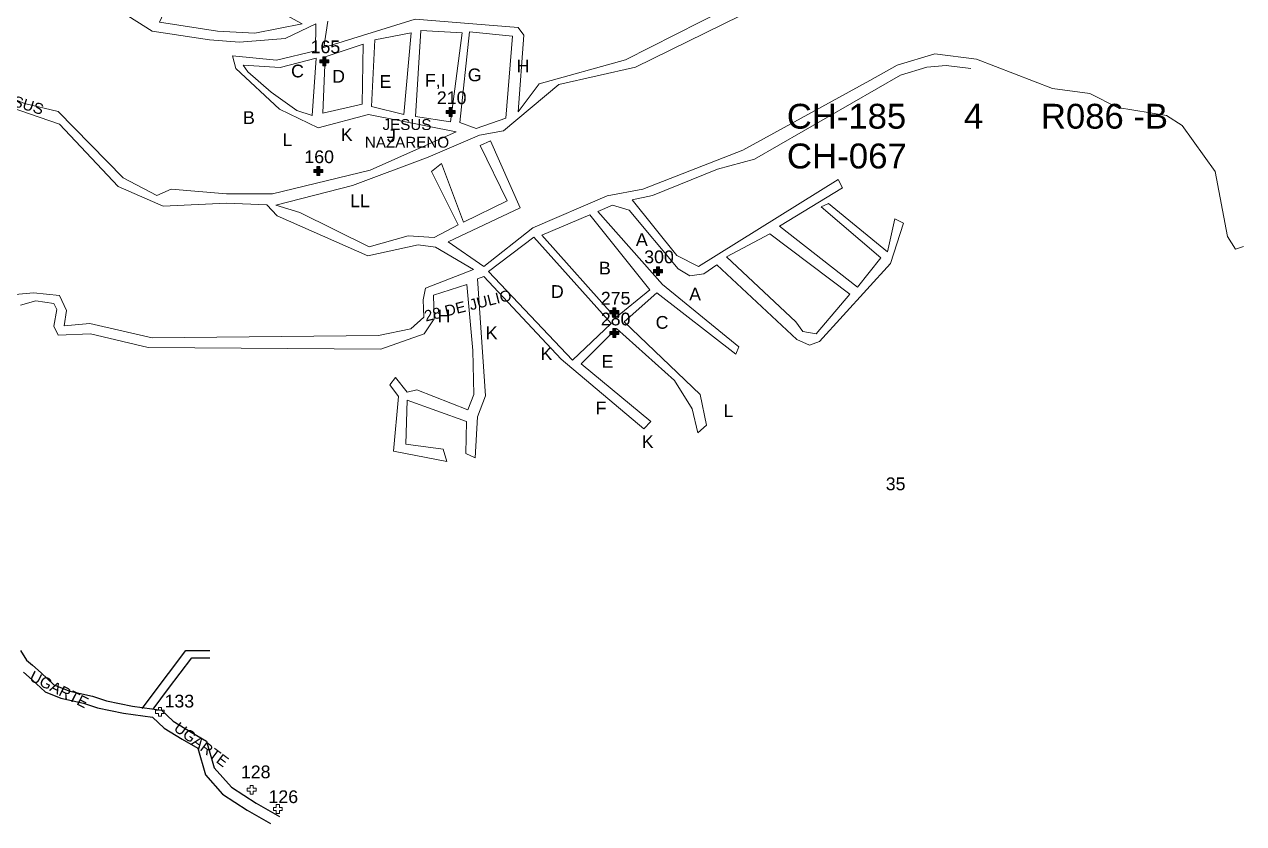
# Model space of a CAD drawing. Header units: millimetres. Extents: x -0.1 to 11.7, y -1.7 to 8.3.
# Drawn here: x 3.87 to 11.69, y -1.7 to 3.43 of the extents above; entities that cross this region are included whole.
import ezdxf

# ---------------------------------------------------------------- set-up
doc = ezdxf.new("R2010")
doc.units = ezdxf.units.MM
for name, color, linetype in [('PDF_Geometría', 7, 'Continuous'), ('PDF_Rellenos sólidos', 7, 'Continuous'), ('PDF_Texto', 1, 'Continuous')]:
    doc.layers.add(name, color=color, linetype=linetype)
doc.styles.add('PDF F1', font='arial.ttf')
doc.styles.add('PDF F2', font='arial.ttf')
doc.styles.add('PDF F3', font='arial.ttf')

msp = doc.modelspace()

# ---------------------------------------------------------------- hatches: boundary and pattern name
at = {"true_color": 0xf8d731}
h = msp.add_hatch(dxfattribs=at)
h.set_pattern_fill('ANGLE', color=40)
h.set_pattern_definition([(0, (0.024, -1.05), (0, 6.985), [5.08, -1.905]), (90, (0.024, -1.05), (-6.985, 4e-16), [5.08, -1.905])])
h.paths.add_polyline_path([(3.7619, -0.5961), (3.7419, -0.5961), (3.7419, -0.6144), (3.7236, -0.6144), (3.7236, -0.6344), (3.7419, -0.6344), (3.7419, -0.6528), (3.7619, -0.6528), (3.7619, -0.6344), (3.7803, -0.6344), (3.7803, -0.6144), (3.7619, -0.6144)])
h.paths.add_polyline_path([(4.7518, -0.954), (4.7318, -0.954), (4.7318, -0.9724), (4.7135, -0.9724), (4.7135, -0.9924), (4.7318, -0.9924), (4.7318, -1.0107), (4.7518, -1.0107), (4.7518, -0.9924), (4.7702, -0.9924), (4.7702, -0.9724), (4.7518, -0.9724)])
h.paths.add_polyline_path([(5.3402, -1.4535), (5.3202, -1.4535), (5.3202, -1.4718), (5.3019, -1.4718), (5.3019, -1.4918), (5.3202, -1.4918), (5.3202, -1.5102), (5.3402, -1.5102), (5.3402, -1.4918), (5.3585, -1.4918), (5.3585, -1.4718), (5.3402, -1.4718)])
h.paths.add_polyline_path([(5.5085, -1.5772), (5.4885, -1.5772), (5.4885, -1.5955), (5.4702, -1.5955), (5.4702, -1.6155), (5.4885, -1.6155), (5.4885, -1.6339), (5.5085, -1.6339), (5.5085, -1.6155), (5.5268, -1.6155), (5.5268, -1.5955), (5.5085, -1.5955)])
h.paths.add_polyline_path([(3.1562, -0.2141), (3.1562, -0.2325), (3.1378, -0.2325), (3.1378, -0.2525), (3.1562, -0.2525), (3.1562, -0.2708), (3.1762, -0.2708), (3.1762, -0.2525), (3.1945, -0.2525), (3.1945, -0.2325), (3.1762, -0.2325), (3.1762, -0.2141)])
at = {"layer": 'PDF_Rellenos sólidos', "transparency": 33554559}
for color, points in [(256, [(5.7683, 3.1783), (5.7683, 3.1983), (5.7867, 3.1983), (5.7867, 3.2167), (5.8067, 3.2167), (5.8067, 3.1983), (5.825, 3.1983), (5.825, 3.1783), (5.8067, 3.1783), (5.8067, 3.16), (5.7867, 3.16), (5.7867, 3.1783)]), (256, [(6.5783, 2.8533), (6.5783, 2.8733), (6.5967, 2.8733), (6.5967, 2.8917), (6.6167, 2.8917), (6.6167, 2.8733), (6.635, 2.8733), (6.635, 2.8533), (6.6167, 2.8533), (6.6167, 2.835), (6.5967, 2.835), (6.5967, 2.8533)]), (256, [(5.73, 2.475), (5.73, 2.495), (5.7483, 2.495), (5.7483, 2.5133), (5.7683, 2.5133), (5.7683, 2.495), (5.7867, 2.495), (5.7867, 2.475), (5.7683, 2.475), (5.7683, 2.4567), (5.7483, 2.4567), (5.7483, 2.475)]), (1, [(7.9083, 1.8333), (7.9083, 1.8533), (7.9267, 1.8533), (7.9267, 1.8717), (7.9467, 1.8717), (7.9467, 1.8533), (7.965, 1.8533), (7.965, 1.8333), (7.9467, 1.8333), (7.9467, 1.815), (7.9267, 1.815), (7.9267, 1.8333)]), (1, [(7.6283, 1.57), (7.6283, 1.59), (7.6467, 1.59), (7.6467, 1.6083), (7.6667, 1.6083), (7.6667, 1.59), (7.685, 1.59), (7.685, 1.57), (7.6667, 1.57), (7.6667, 1.5517), (7.6467, 1.5517), (7.6467, 1.57)]), (1, [(7.6283, 1.4367), (7.6283, 1.4567), (7.6467, 1.4567), (7.6467, 1.475), (7.6667, 1.475), (7.6667, 1.4567), (7.685, 1.4567), (7.685, 1.4367), (7.6667, 1.4367), (7.6667, 1.4183), (7.6467, 1.4183), (7.6467, 1.4367)])]:
    msp.add_hatch(color=color, dxfattribs=at).paths.add_polyline_path(points)

# ---------------------------------------------------------------- linework, layer by layer
for points in [[(3.8483, -0.5896), (3.8862, -0.6515), (3.9241, -0.6839), (3.9241, -0.6839), (3.9803, -0.7328), (4.0624, -0.8098), (4.1633, -0.8491), (4.3093, -0.881), (4.3988, -0.9108), (4.5657, -0.9465), (4.7518, -0.9724), (4.8259, -1.0429), (4.9417, -1.1135), (5.0417, -1.1712), (5.0905, -1.341), (5.0905, -1.341), (5.2007, -1.4647), (5.3585, -1.5671), (5.5085, -1.6539)], [(4.6283, -0.9599), (4.7975, -0.7358), (4.9085, -0.5886), (5.0615, -0.5881)], [(4.6978, -0.9649), (4.7975, -0.8327), (4.9466, -0.635), (5.0615, -0.635)], [(4.6978, -0.9649), (4.7975, -0.8327), (4.9466, -0.635), (5.0615, -0.635)], [(3.8671, -0.7288), (3.9233, -0.7777), (4.0053, -0.8547), (4.1062, -0.894), (4.2523, -0.9259), (4.3417, -0.9556), (4.5086, -0.9914), (4.6948, -1.0173), (4.7688, -1.0878), (4.8847, -1.1584), (4.9846, -1.2161), (5.0335, -1.3859), (5.0335, -1.3859), (5.1436, -1.5095), (5.3015, -1.612), (5.4515, -1.6987)]]:
    msp.add_lwpolyline(points)
at = {"layer": 'PDF_Geometría', "lineweight": 13}
for points in [[(3.4567, 3.0967), (3.8733, 2.9183), (4.09, 2.8667), (4.5067, 2.4417), (4.7217, 2.3283), (4.815, 2.37), (5.17, 2.3383), (5.465, 2.3383), (6.09, 2.49), (6.6417, 2.7367), (6.08, 2.8483), (5.7567, 2.7633), (5.5083, 2.8817), (5.2283, 3.1433), (5.2083, 3.2233), (5.49, 3.1967), (5.74, 3.2567), (5.7417, 3.4283), (5.545, 3.335), (5.2533, 3.3117), (5.06, 3.3267), (4.6933, 3.3817), (3.7667, 3.9683)], [(8.8517, 3.7683), (7.7283, 3.1983), (7.175, 3.0433), (7.04, 2.865), (7.0767, 3.3567), (7.04, 3.405), (6.38, 3.46), (5.7933, 3.2783), (5.8183, 3.4467)], [(11.6933, 2.0016), (11.6417, 1.985), (11.59, 2.065), (11.5117, 2.4817), (11.3, 2.7767), (11.1983, 2.8417), (10.8833, 2.8933), (10.7067, 2.9833), (10.4667, 3.015), (9.98, 3.2033), (9.7133, 3.2367), (9.47, 3.165), (9.2967, 3.0667), (8.4817, 2.6183), (7.84, 2.37), (7.6117, 2.3267), (7.1333, 2.1217), (6.82, 1.8733), (6.59, 2.0317), (7.0533, 2.2483), (6.8617, 2.6783), (6.7967, 2.65), (6.97, 2.2933), (6.6883, 2.1583), (6.5483, 2.5333), (6.4833, 2.4817), (6.655, 2.14), (6.5017, 2.06), (6.3333, 2.07), (6.085, 2), (5.64, 2.22), (5.485, 2.2667), (5.9767, 2.3917), (6.4633, 2.575), (6.7917, 2.715), (6.9467, 2.7433), (7.3017, 3.04), (7.7933, 3.1517), (8.9133, 3.7033)], [(9.9433, 3.1417), (9.785, 3.1617), (9.6617, 3.1517), (9.4933, 3.1), (8.5567, 2.5617), (8.3183, 2.4967), (7.9017, 2.3283), (7.7717, 2.3), (8.0567, 1.9433), (8.1967, 1.8733), (9.0917, 2.43), (9.12, 2.3783), (8.7167, 2.1317), (9.2167, 1.7417), (9.3667, 1.9283), (8.9833, 2.2567), (9.03, 2.2767), (9.41, 1.9667), (9.4567, 2.1783), (9.5117, 2.15), (9.4283, 1.8917), (8.9733, 1.3917), (8.9083, 1.3683), (8.8283, 1.405), (8.3133, 1.8833), (8.23, 1.8267), (8.1417, 1.8133), (8.0667, 1.8583), (7.7517, 2.2333), (7.645, 2.2667), (7.5517, 2.225), (7.9667, 1.7567), (8.455, 1.3583), (8.4367, 1.3117), (7.93, 1.705), (7.72, 1.5183), (8.2067, 1.0533), (8.2483, 0.8567), (8.1933, 0.8067), (8.155, 0.96), (8.0417, 1.1433), (7.6717, 1.475), (7.4433, 1.25), (7.8917, 0.88), (7.8467, 0.8333), (7.3167, 1.2783), (6.82, 1.8083), (6.7783, 1.7933), (6.83, 1.045), (6.7783, 0.9083), (6.7633, 0.6467), (6.7033, 0.675), (6.7083, 0.88), (6.3283, 1.0167), (6.32, 0.735), (6.5583, 0.7017), (6.5817, 0.6233), (6.24, 0.6883), (6.2717, 1.04), (6.2167, 1.115), (6.2533, 1.1617), (6.3283, 1.0683), (6.39, 1.0817), (6.7167, 0.955), (6.755, 1.0533), (6.75, 1.335), (6.7117, 1.7567), (6.4967, 1.69), (6.5017, 1.5367), (6.4367, 1.4417), (6.16, 1.3433), (4.6667, 1.3533), (4.2967, 1.4417), (4.09, 1.4333), (4.0617, 1.49), (4.0817, 1.5967), (4.0617, 1.635), (3.945, 1.6533), (3.8467, 1.625)], [(3.8133, 1.6933), (3.93, 1.7033), (4.0983, 1.6883), (4.1417, 1.59), (4.1267, 1.4917), (4.2917, 1.5067), (4.6933, 1.4167), (6.145, 1.43), (6.3517, 1.4733), (6.435, 1.5483), (6.43, 1.66), (6.445, 1.735), (6.7533, 1.8533), (6.51, 1.9967), (6.3983, 2.0117), (6.075, 1.9417), (5.4933, 2.1983), (5.4283, 2.2683), (5.17, 2.2783), (4.7633, 2.26), (4.4733, 2.3867), (4.0983, 2.785), (3.4067, 3.0233)]]:
    msp.add_lwpolyline(points, dxfattribs=at)
for points in [[(4.9117, 3.8167), (4.7383, 3.44), (5.1117, 3.3817), (5.3517, 3.37), (5.655, 3.4283), (5.3617, 3.59), (5.135, 3.7183)], [(6.12, 3.3267), (6.1, 2.9), (6.3067, 2.8483), (6.3533, 3.3717)], [(6.415, 3.3867), (6.3817, 2.835), (6.6067, 2.8017), (6.68, 3.3717)], [(6.7283, 3.3783), (6.6667, 2.7967), (6.77, 2.7583), (6.9617, 2.825), (7.0033, 3.35)], [(5.7867, 2.8567), (6.04, 2.9133), (6.045, 3.2983), (5.8017, 3.2183)], [(5.2767, 3.165), (5.3067, 3.1217), (5.455, 2.9917), (5.62, 2.8733), (5.7183, 2.8417), (5.745, 3.2083), (5.5133, 3.1483)], [(5.7683, 3.1783), (5.7683, 3.1983), (5.7867, 3.1983), (5.7867, 3.2167), (5.8067, 3.2167), (5.8067, 3.1983), (5.825, 3.1983), (5.825, 3.1783), (5.8067, 3.1783), (5.8067, 3.16), (5.7867, 3.16), (5.7867, 3.1783)], [(6.5783, 2.8533), (6.5783, 2.8733), (6.5967, 2.8733), (6.5967, 2.8917), (6.6167, 2.8917), (6.6167, 2.8733), (6.635, 2.8733), (6.635, 2.8533), (6.6167, 2.8533), (6.6167, 2.835), (6.5967, 2.835), (6.5967, 2.8533)], [(5.73, 2.475), (5.73, 2.495), (5.7483, 2.495), (5.7483, 2.5133), (5.7683, 2.5133), (5.7683, 2.495), (5.7867, 2.495), (5.7867, 2.475), (5.7683, 2.475), (5.7683, 2.4567), (5.7483, 2.4567), (5.7483, 2.475)], [(7.1917, 2.075), (7.665, 1.545), (7.885, 1.7233), (7.5, 2.205)], [(6.85, 1.8417), (7.3883, 1.2733), (7.6367, 1.5083), (7.14, 2.0617)], [(8.3767, 1.935), (8.8217, 1.5183), (8.8667, 1.4567), (8.9517, 1.4417), (9.1683, 1.695), (8.6533, 2.0833)], [(4.7135, -0.9924), (4.7135, -0.9724), (4.7318, -0.9724), (4.7318, -0.954), (4.7518, -0.954), (4.7518, -0.9724), (4.7702, -0.9724), (4.7702, -0.9924), (4.7518, -0.9924), (4.7518, -1.0107), (4.7318, -1.0107), (4.7318, -0.9924)], [(5.3019, -1.4918), (5.3019, -1.4718), (5.3202, -1.4718), (5.3202, -1.4535), (5.3402, -1.4535), (5.3402, -1.4718), (5.3585, -1.4718), (5.3585, -1.4918), (5.3402, -1.4918), (5.3402, -1.5102), (5.3202, -1.5102), (5.3202, -1.4918)], [(5.4702, -1.6155), (5.4702, -1.5955), (5.4885, -1.5955), (5.4885, -1.5772), (5.5085, -1.5772), (5.5085, -1.5955), (5.5268, -1.5955), (5.5268, -1.6155), (5.5085, -1.6155), (5.5085, -1.6339), (5.4885, -1.6339), (5.4885, -1.6155)]]:
    msp.add_lwpolyline(points, close=True, dxfattribs=at)
at = {"layer": 'PDF_Geometría', "color": 1, "lineweight": 13}
for points in [[(7.9083, 1.8333), (7.9083, 1.8533), (7.9267, 1.8533), (7.9267, 1.8717), (7.9467, 1.8717), (7.9467, 1.8533), (7.965, 1.8533), (7.965, 1.8333), (7.9467, 1.8333), (7.9467, 1.815), (7.9267, 1.815), (7.9267, 1.8333)], [(7.6283, 1.57), (7.6283, 1.59), (7.6467, 1.59), (7.6467, 1.6083), (7.6667, 1.6083), (7.6667, 1.59), (7.685, 1.59), (7.685, 1.57), (7.6667, 1.57), (7.6667, 1.5517), (7.6467, 1.5517), (7.6467, 1.57)], [(7.6283, 1.4367), (7.6283, 1.4567), (7.6467, 1.4567), (7.6467, 1.475), (7.6667, 1.475), (7.6667, 1.4567), (7.685, 1.4567), (7.685, 1.4367), (7.6667, 1.4367), (7.6667, 1.4183), (7.6467, 1.4183), (7.6467, 1.4367)]]:
    msp.add_lwpolyline(points, close=True, dxfattribs=at)

# ---------------------------------------------------------------- texts
at = {"layer": 'PDF_Texto', "color": 7, "attachment_point": 4}
for s, insert, char_height, style in [('165', (5.7083, 3.281), 0.0816, 'PDF F2'), ('210', (6.5183, 2.9543), 0.0816, 'PDF F2'), ('CH-185      4      R086 -B', (8.7633, 2.8355), 0.159071, 'PDF F3'), ('CH-067                         ', (8.7633, 2.5805), 0.16, 'PDF F3'), ('160', (5.6683, 2.576), 0.0816, 'PDF F2'), ('300', (7.8483, 1.9343), 0.0816, 'PDF F2'), ('275', (7.57, 1.6693), 0.0816, 'PDF F2'), ('280', (7.57, 1.536), 0.0816, 'PDF F2'), ('35', (9.3977, 0.4791), 0.0816, 'PDF F2'), ('133', (4.7713, -0.9141), 0.0816, 'PDF F2'), ('128', (5.2613, -1.3677), 0.0816, 'PDF F2'), ('126', (5.4383, -1.5269), 0.0816, 'PDF F2')]:
    msp.add_mtext(s, dxfattribs=dict(at, insert=insert, char_height=char_height, style=style))
at = {"layer": 'PDF_Texto', "attachment_point": 4}
for s, insert, char_height, style in [('C', (5.5833, 3.126), 0.0816, 'PDF F2'), ('D', (5.8467, 3.0927), 0.0816, 'PDF F2'), ('G', (6.7167, 3.101), 0.0816, 'PDF F2'), ('H', (7.03, 3.1593), 0.0816, 'PDF F2'), ('E', (6.15, 3.0593), 0.0816, 'PDF F2'), ('F,I', (6.4417, 3.0593), 0.0816, 'PDF F2'), ('B', (5.275, 2.8277), 0.0816, 'PDF F2'), ('JESUS', (6.17, 2.7827), 0.0696, 'PDF F1'), ('K', (5.9017, 2.7193), 0.0816, 'PDF F2'), ('J', (6.1983, 2.711), 0.0816, 'PDF F2'), ('L', (5.5283, 2.686), 0.0816, 'PDF F2'), ('NAZARENO', (6.0567, 2.6694), 0.0696, 'PDF F1'), ('LL', (5.9617, 2.2943), 0.0816, 'PDF F2'), ('A', (7.795, 2.046), 0.0816, 'PDF F2'), ('B', (7.5583, 1.8627), 0.0816, 'PDF F2'), ('D', (7.25, 1.7127), 0.0816, 'PDF F2'), ('A', (8.1367, 1.696), 0.0816, 'PDF F2'), ('H', (6.5233, 1.556), 0.0816, 'PDF F2'), ('K', (6.8317, 1.4477), 0.0816, 'PDF F2'), ('C', (7.9217, 1.5143), 0.0816, 'PDF F2'), ('K', (7.1833, 1.3143), 0.0816, 'PDF F2'), ('E', (7.575, 1.2643), 0.0816, 'PDF F2'), ('F', (7.5367, 0.966), 0.0816, 'PDF F2'), ('L', (8.3567, 0.9493), 0.0816, 'PDF F2'), ('K', (7.8333, 0.7493), 0.0816, 'PDF F2')]:
    msp.add_mtext(s, dxfattribs=dict(at, insert=insert, char_height=char_height, style=style))
at = {"layer": 'PDF_Texto', "color": 5, "attachment_point": 4, "style": 'PDF F1'}
for s, insert, char_height, rotation in [('PSJE. JESUS', (3.4102, 3.0578), 0.069592, 342.78352), ('28 DE JULIO', (6.4393, 1.5532), 0.069597, 13.98857), ('UGARTE', (3.9148, -0.7473), 0.06958, 333.08477), ('UGARTE', (4.8459, -1.0705), 0.06958, 323.11824)]:
    msp.add_mtext(s, dxfattribs=dict(at, insert=insert, char_height=char_height, rotation=rotation))

doc.saveas('drawing.dxf')
